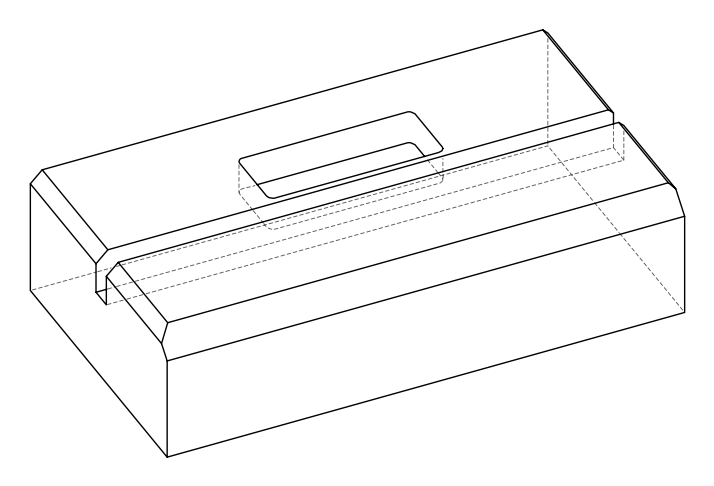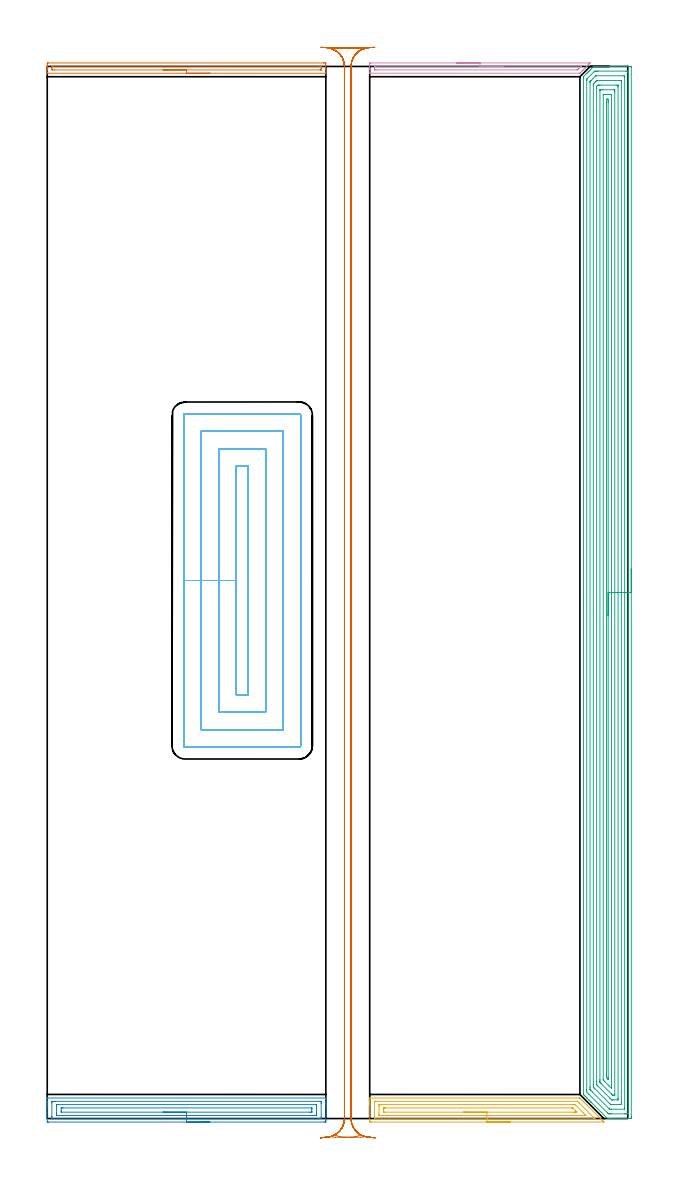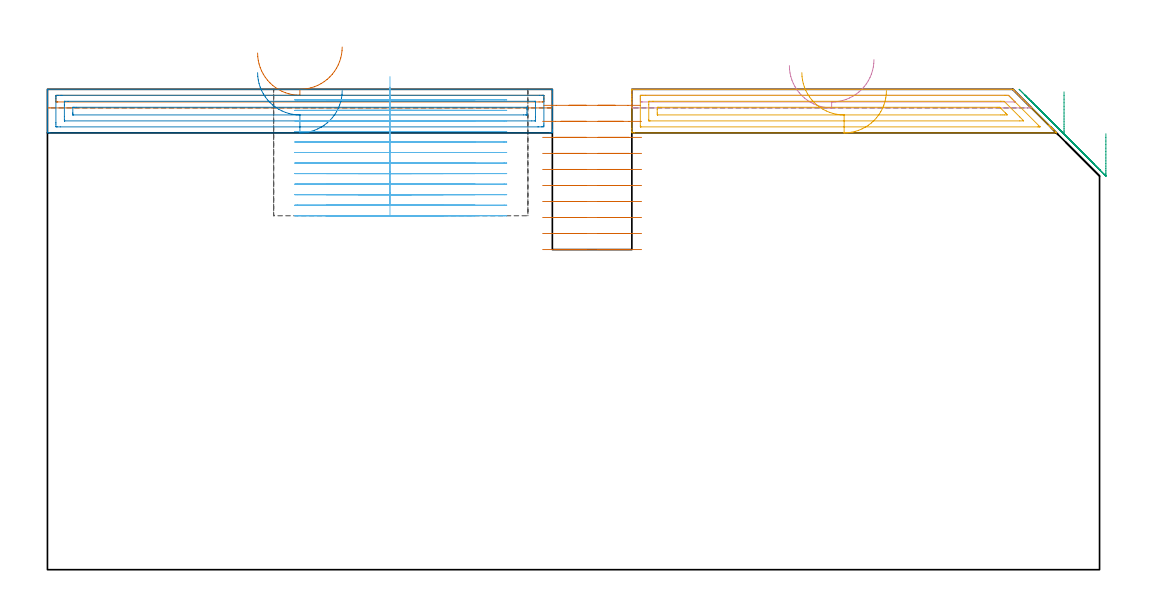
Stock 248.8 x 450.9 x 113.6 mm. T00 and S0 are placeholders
(PLAN: 7 operations, 2 tool changes, 89.6 min)
(1 AREA_MILL | FG_CHAMFER_SURFACE | UGT0205_001 | 2.08 min | 1183 mm3)
(2 AREA_MILL_1 | FG_CHAMFER_SURFACE_1 | UGT0205_001 | 4.05 min | 6674 mm3)
(3 AREA_MILL_2 | FG_CHAMFER_SURFACE_2 | UGT0205_001 | 28.9 min | 94751 mm3)
(4 AREA_MILL_3 | FG_CHAMFER_SURFACE_3 | UGT0205_001 | 1.65 min | 898 mm3)
(5 AREA_MILL_4 | FG_CHAMFER_SURFACE_4 | UGT0205_001 | 3.29 min | 5326 mm3)
(6 MILL_RECTANGULAR_POCKET | POCKET_RECTANGULAR_STRAIGHT | NXT0201_013 | Follow Part, ap 2.5, ae 75% | 30.03 min | 274173 mm3)
(7 MILL_RECTANGULAR_SLOT | SLOT_RECTANGULAR | NXT0201_012 | Follow Part, ap 4, ae 75% | 19.61 min | 320580 mm3)
(TOOL UGT0205_001 | Chamfer Mill 20 x 3 x 45 deg. | D20 FL50 Z2)
(TOOL NXT0201_013 | ENDMILL 10mm | D10 FL30 Z4)
(TOOL NXT0201_012 | ENDMILL 16mm [2P460-1600-NA 1630] | D16 FL38 Z6)
(OP 1 AREA_MILL)
G17 G21 G94 G90
T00 M6
G54
G17 G0 G90 X69.7 Y448. S1061 M3
G43 Z123.6 H0
G94 G1 X69.662 Z122.728 F250.
X69.548 Z121.863
X69.359 Z121.012
X69.097 Z120.18
X68.763 Z119.374
X68.36 Z118.6
X67.892 Z117.864
X67.36 Z117.172
X66.771 Z116.529
X66.128 Z115.94
X65.436 Z115.408
X64.7 Z114.94
X63.926 Z114.537
X63.12 Z114.203
X62.288 Z113.941
X61.436 Z113.752
X60.572 Z113.638
X59.7 Z113.6
X0.117
X0.01 Y448.006 Z113.592
X0. Y448.23 Z113.368
Y449.738 Z111.861
Y450.2 Z111.396
Y450.431 Z111.166
Y451.081 Z110.516
Y451.312 Z110.286
X0.005 Y451.961 Z109.633
X0.009 Y452.39 Z109.204
X0.124 Y452.394 Z109.202
X0.561 Y452.4 Z109.2
X118.395
X118.839 Y452.399 Z109.201
X119.276 Y452.394 Z109.202
X119.391 Y452.39 Z109.204
X119.4 Y451.961 Z109.633
Y451.312 Z110.286
Y451.081 Z110.516
Y450.431 Z111.166
Y450.2 Z111.396
Y449.738 Z111.861
X119.399 Y448.229 Z113.37
X119.39 Y448.006 Z113.592
X119.283 Y448. Z113.6
X59.7
Y449.414 Z112.186
X3.134
X2.34 Y449.416 Z112.184
X2.242 Y449.417 Z112.183
X2.01 Y449.426 Z112.174
X2.006 Y449.496 Z112.104
X2.001 Y449.655 Z111.945
X2. Y450.2 Z111.4
X2.001 Y450.536 Z111.064
X2.007 Y450.873 Z110.727
X2.01 Y450.967 Z110.633
X2.023 Y450.979 Z110.621
X2.043 Y450.982 Z110.618
X2.142 Y450.984 Z110.616
X2.34 Y450.986 Z110.614
X2.436
X116.266
X117.06 Y450.985 Z110.616
X117.158 Y450.983 Z110.617
X117.39 Y450.974 Z110.626
X117.394 Y450.904 Z110.696
X117.399 Y450.745 Z110.855
X117.4 Y450.2 Z111.4
X117.399 Y449.864 Z111.736
X117.393 Y449.527 Z112.073
X117.39 Y449.433 Z112.167
X117.377 Y449.421 Z112.179
X117.357 Y449.418 Z112.182
X117.258 Y449.416 Z112.184
X117.06 Y449.414 Z112.186
X116.964
X59.7
X58.828 Z112.224
X57.964 Z112.338
X57.112 Z112.527
X56.28 Z112.789
X55.474 Z113.123
X54.7 Z113.526
X53.964 Z113.994
X53.272 Z114.525
X52.629 Z115.115
X52.04 Z115.758
X51.508 Z116.45
X51.04 Z117.186
X50.637 Z117.96
X50.303 Z118.766
X50.041 Z119.598
X49.852 Z120.449
X49.738 Z121.314
X49.7 Z122.186
G0 Z123.6
M5
M2
(OP 2 AREA_MILL_1)
G17 G21 G94 G90
T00 M6
G54
G17 G0 G90 X69.7 Y-1.5 S1061 M3
G43 Z123.6 H0
Z113.3
G94 G1 X69.662 Z112.428 F250.
X69.548 Z111.564
X69.359 Z110.712
X69.097 Z109.88
X68.763 Z109.074
X68.36 Z108.3
X67.891 Z107.564
X67.36 Z106.872
X66.771 Z106.229
X66.128 Z105.64
X65.436 Z105.108
X64.7 Z104.64
X63.926 Z104.237
X63.12 Z103.903
X62.288 Z103.641
X61.436 Z103.452
X60.572 Z103.338
X59.7 Z103.3
X0.561
X0.214 Y-1.497 Z103.301
X0.01 Y-1.492 Z103.304
X0. Y-1.156 Z103.641
Y4.961 Z109.754
Y5.605 Z110.403
Y5.834 Z110.631
Y6.479 Z111.276
Y6.708 Z111.504
Y7.167 Z111.965
Y8.62 Z113.418
X0.002 Y8.711 Z113.504
X0.01 Y8.797 Z113.589
X0.117 Y8.8 Z113.6
X119.283
X119.39 Y8.797 Z113.589
X119.398 Y8.711 Z113.504
X119.4 Y8.619 Z113.418
Y7.997 Z112.796
Y7.167 Z111.966
Y6.708 Z111.504
Y6.479 Z111.276
Y5.834 Z110.631
Y5.605 Z110.402
Y4.961 Z109.754
Y-0.834 Z103.963
X119.397 Y-1.156 Z103.641
X119.39 Y-1.492 Z103.304
X119.186 Y-1.497 Z103.301
X118.839 Y-1.5 Z103.3
X59.7
Y-0.086 Z104.714
X3.029
X2.34 Y-0.084 Z104.716
X2.136 Y-0.082 Z104.718
X2.031 Y-0.079 Z104.721
X2.01 Y-0.045 Z104.755
X2.004 Y0.048 Z104.848
X2.001 Y0.592 Z105.392
X2. Y0.926 Z105.726
X2.001 Y6.708 Z111.508
X2.003 Y7.039 Z111.839
X2.01 Y7.369 Z112.169
X2.34 Y7.379 Z112.179
X2.543 Y7.383 Z112.183
X3.229 Y7.385 Z112.185
X3.429 Y7.386 Z112.186
X116.371
X117.06 Y7.384 Z112.184
X117.264 Y7.382 Z112.182
X117.369 Y7.379 Z112.179
X117.39 Y7.345 Z112.145
X117.396 Y7.252 Z112.052
X117.399 Y6.708 Z111.508
X117.4 Y6.374 Z111.174
X117.399 Y0.592 Z105.392
X117.397 Y0.26 Z105.06
X117.39 Y-0.07 Z104.73
X117.06 Y-0.079 Z104.721
X116.857 Y-0.083 Z104.717
X116.171 Y-0.085 Z104.715
X115.971 Y-0.086 Z104.714
X59.7
Y1.328 Z106.128
X4.119 Y1.329 Z106.129
X4.072 Y1.33 Z106.13
X4.036 Y1.332 Z106.132
X4.018 Y1.335 Z106.135
X4.01 Y1.35 Z106.15
X4.004 Y1.465 Z106.265
X4.001 Y1.581 Z106.381
X4. Y2.339 Z107.139
Y5.077 Z109.877
X4.002 Y5.834 Z110.634
X4.004 Y5.947 Z110.747
X4.01 Y5.963 Z110.763
X4.017 Y5.965 Z110.765
X4.049 Y5.969 Z110.769
X4.119 Y5.97 Z110.77
X4.868 Y5.971 Z110.771
X115.281
X115.328 Y5.97 Z110.77
X115.364 Y5.968 Z110.768
X115.382 Y5.965 Z110.765
X115.39 Y5.95 Z110.75
X115.396 Y5.834 Z110.634
X115.399 Y5.719 Z110.519
X115.4 Y4.961 Z109.761
Y2.223 Z107.023
X115.398 Y1.465 Z106.265
X115.396 Y1.353 Z106.153
X115.39 Y1.337 Z106.137
X115.383 Y1.335 Z106.135
X115.351 Y1.331 Z106.131
X115.281 Y1.33 Z106.13
X114.532 Y1.328 Z106.128
X59.7
Y2.743 Z107.543
X6.097
X6.043 Y2.744 Z107.544
X6.019 Y2.747 Z107.547
X6.011 Y2.749 Z107.549
X6.008 Y2.76 Z107.56
X6.004 Y2.83 Z107.63
X6. Y3.112 Z107.912
Y3.213 Z108.013
X6.001 Y4.473 Z109.273
X6.002 Y4.521 Z109.321
X6.006 Y4.544 Z109.344
X6.01 Y4.55 Z109.35
X6.022 Y4.552 Z109.352
X6.148 Y4.556 Z109.356
X6.308 Y4.557 Z109.357
X6.786
X113.303
X113.357 Y4.556 Z109.356
X113.381 Y4.553 Z109.353
X113.389 Y4.551 Z109.351
X113.392 Y4.54 Z109.34
X113.396 Y4.47 Z109.27
X113.4 Y4.188 Z108.988
Y4.087 Z108.887
Y3.213 Z108.013
X113.399 Y2.827 Z107.627
X113.398 Y2.778 Z107.578
X113.394 Y2.755 Z107.555
X113.39 Y2.75 Z107.55
X113.378 Y2.748 Z107.548
X113.252 Y2.744 Z107.544
X113.092 Y2.743 Z107.543
X112.613
X59.7
X58.828 Z107.581
X57.963 Z107.695
X57.112 Z107.883
X56.28 Z108.146
X55.474 Z108.48
X54.7 Z108.882
X53.964 Z109.351
X53.272 Z109.882
X52.629 Z110.472
X52.04 Z111.115
X51.508 Z111.807
X51.04 Z112.543
X50.637 Z113.316
X50.303 Z114.122
X50.041 Z114.954
X49.852 Z115.806
X49.738 Z116.671
X49.7 Z117.543
G0 Z123.6
M5
M2
(OP 3 AREA_MILL_2)
G17 G21 G94 G90
T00 M6
G54
G17 G0 G90 X250.3 Y235.45 S1061 M3
G43 Z123.6 H0
Z103.1
G94 G1 Y235.412 Z102.228 F250.
Y235.298 Z101.364
Y235.109 Z100.512
Y234.847 Z99.68
Y234.513 Z98.874
Y234.11 Z98.1
Y233.641 Z97.364
Y233.11 Z96.672
Y232.521 Z96.029
Y231.878 Z95.44
Y231.186 Z94.908
Y230.45 Z94.44
Y229.676 Z94.037
Y228.87 Z93.703
Y228.038 Z93.441
Y227.186 Z93.252
Y226.322 Z93.138
Y225.45 Z93.1
Y1.006
X250.299 Y0.626 Z93.101
X250.294 Y0.118 Z93.104
X250.292 Y0.009 Z93.106
X249.791 Y0. Z93.606
X243.592 Z99.803
X242.176 Z101.22
X241.821 Z101.574
X241.111 Z102.289
X240.76 Z102.64
X240.403 Y0.001 Z102.991
X240.096 Y0.01 Z103.301
X240.05 Y0.053 Z103.348
X239.921 Y0.179 Z103.478
X233.102 Y6.998 Z110.298
X232.966 Y7.133 Z110.431
X232.917 Y7.182 Z110.481
X232.241 Y7.859 Z111.159
X232.08 Y8.018 Z111.317
X232.023 Y8.076 Z111.374
X231.379 Y8.721 Z112.021
X231.194 Y8.904 Z112.202
X230.535 Y9.565 Z112.865
X230.313 Y9.787 Z113.087
X230.032 Y10.068 Z113.367
X229.864 Y10.239 Z113.533
X229.804 Y10.305 Z113.59
X229.8 Y10.459 Z113.6
Y446.251
X229.804 Y446.495 Z113.59
X229.844 Y446.545 Z113.553
X231.054 Y447.755 Z112.344
X231.194 Y447.897 Z112.201
X231.338 Y448.039 Z112.06
X231.492 Y448.194 Z111.905
X231.637 Y448.339 Z111.758
X231.785 Y448.486 Z111.613
X231.931 Y448.632 Z111.467
X232.08 Y448.782 Z111.315
X232.232 Y448.933 Z111.166
X232.37 Y449.071 Z111.028
X232.523 Y449.225 Z110.872
X232.978 Y449.678 Z110.422
X233.275 Y449.976 Z110.123
X233.408 Y450.11 Z109.988
X233.792 Y450.492 Z109.608
X233.914 Y450.614 Z109.486
X234.173 Y450.87 Z109.225
X234.208 Y450.897 Z109.189
X234.294 Y450.899 Z109.104
X234.339 Y450.9 Z109.059
X235.977 Z107.419
X238.899 Z104.497
X249.791 Z93.606
X250.059 Y450.897 Z93.338
X250.292 Y450.89 Z93.106
X250.299 Y450.655 Z93.099
X250.3 Y225.45 Z93.1
X248.886 Z94.514
X248.885 Y2.196 Z94.515
X248.884 Y2.086 Z94.516
X248.881 Y2.033 Z94.519
X248.88 Y2.014 Z94.52
X248.84 Y2.01 Z94.56
X248.428 Y2.002 Z94.972
X248.02 Y2. Z95.38
X247.545 Z95.855
X241.821 Z101.579
X241.344 Y2.002 Z102.056
X240.936 Y2.01 Z102.464
X240.54 Y2.022 Z102.86
X240.137 Y2.414 Z103.263
X240.05 Y2.5 Z103.35
X232.08 Y10.47 Z111.32
X231.221 Y11.353 Z112.179
X231.214 Y12.227 Z112.186
Y444.91
X231.219 Y445.347 Z112.181
X231.221 Y445.452 Z112.179
X231.276 Y445.514 Z112.124
X231.376 Y445.621 Z112.024
X231.554 Y445.804 Z111.846
X234.236 Y448.486 Z109.164
X234.489 Y448.736 Z108.911
X234.573 Y448.816 Z108.827
X234.64 Y448.878 Z108.76
X234.737 Y448.89 Z108.663
X235.214 Y448.898 Z108.186
X235.622 Y448.899 Z107.778
X236.098 Y448.9 Z107.302
X248.02 Z95.38
X248.497 Y448.899 Z94.903
X248.753 Y448.893 Z94.647
X248.868 Y448.89 Z94.532
X248.885 Y448.507 Z94.515
Y448.486
X248.886 Y225.45 Z94.514
X247.472 Z95.928
X247.471 Y4.756 Z95.929
X247.469 Y4.202 Z95.931
X247.466 Y4.033 Z95.934
X247.465 Y4.017 Z95.935
X247.453 Y4.01 Z95.947
X247.401 Y4.005 Z95.999
X247.334 Y4.001 Z96.066
X241.821 Y4. Z101.579
X241.132 Y4.004 Z102.268
X241.037 Y4.01 Z102.363
X240.984 Y4.027 Z102.416
X240.936 Y4.071 Z102.464
X240.799 Y4.202 Z102.601
X233.646 Y11.353 Z109.754
X232.966 Y12.036 Z110.434
X232.757 Y12.247 Z110.643
X232.688 Y12.322 Z110.712
X232.637 Y12.379 Z110.763
X232.635 Y12.418 Z110.765
X232.631 Y12.585 Z110.769
X232.629 Y13.141 Z110.771
X232.628 Y13.481 Z110.772
X232.629 Y444.016 Z110.771
X232.631 Y444.354 Z110.769
X232.634 Y444.404 Z110.766
X232.638 Y444.427 Z110.762
X232.649 Y444.441 Z110.751
X232.718 Y444.515 Z110.682
X232.966 Y444.766 Z110.434
X233.037 Y444.838 Z110.363
X234.898 Y446.698 Z108.502
X235.046 Y446.838 Z108.354
X235.098 Y446.887 Z108.302
X235.222 Y446.892 Z108.178
X235.424 Y446.899 Z107.976
X246.935 Y446.9 Z96.465
X247.134 Y446.898 Z96.266
X247.334 Y446.894 Z96.066
X247.461 Y446.89 Z95.939
X247.465 Y446.811 Z95.935
X247.468 Y446.698 Z95.932
X247.471 Y446.359 Z95.929
X247.472 Y225.45 Z95.928
X246.057 Z97.343
Y6.884
X246.056 Y6.185 Z97.344
X246.053 Y6.083 Z97.347
X246.051 Y6.025 Z97.349
X246.043 Y6.01 Z97.357
X246.019 Y6.008 Z97.381
X245.801 Y6.003 Z97.599
X245.363 Y6. Z98.037
X241.811 Z101.589
X241.592 Y6.003 Z101.808
X241.483 Y6.007 Z101.917
X241.458 Y6.01 Z101.942
X241.406 Y6.055 Z101.994
X241.302 Y6.154 Z102.098
X240.936 Y6.514 Z102.464
X234.737 Y12.712 Z108.663
X234.309 Y13.141 Z109.091
X234.165 Y13.29 Z109.235
X234.053 Y13.408 Z109.347
X234.05 Y13.492 Z109.35
X234.044 Y13.84 Z109.356
X234.043 Y14.035 Z109.357
Y14.736
Y442.928
X234.044 Y443.122 Z109.356
X234.047 Y443.297 Z109.353
X234.05 Y443.38 Z109.35
X234.099 Y443.439 Z109.301
X234.259 Y443.604 Z109.141
X234.665 Y444.016 Z108.735
X234.701 Y444.052 Z108.699
X235.146 Y444.497 Z108.254
X235.306 Y444.655 Z108.094
X235.434 Y444.779 Z107.966
X235.52 Y444.859 Z107.88
X235.569 Y444.89 Z107.831
X235.622 Y444.898 Z107.778
X235.633 Y444.899 Z107.767
X245.374 Y444.9 Z98.026
X245.803 Y444.894 Z97.597
X246.017 Y444.89 Z97.383
X246.051 Y444.878 Z97.349
X246.053 Y444.842 Z97.347
X246.055 Y444.782 Z97.345
X246.057 Y444.21 Z97.343
Y444.016
Y225.45
X244.643 Z98.757
Y8.505
X244.641 Y8.338 Z98.759
X244.636 Y8.014 Z98.764
X244.478 Y8.008 Z98.922
X244.256 Y8.002 Z99.144
X242.486 Y8. Z100.914
X242.154 Y8.003 Z101.246
X241.988 Y8.007 Z101.412
X241.906 Y8.01 Z101.494
X241.821 Y8.089 Z101.579
X241.228 Y8.672 Z102.172
X235.864 Y14.035 Z107.536
X235.622 Y14.282 Z107.778
X235.467 Y14.443 Z107.933
X235.461 Y14.762 Z107.939
X235.458 Y14.929 Z107.942
X235.457 Y15.096 Z107.943
Y15.823
Y441.501
X235.46 Y442.228 Z107.94
X235.462 Y442.311 Z107.938
X235.464 Y442.349 Z107.936
X235.481 Y442.371 Z107.919
X235.622 Y442.517 Z107.778
X235.926 Y442.816 Z107.474
X236.011 Y442.89 Z107.389
X236.175 Y442.893 Z107.225
X236.508 Y442.898 Z106.892
X236.728 Y442.9 Z106.672
X237.393 Z106.007
X243.813 Z99.587
X244.478 Y442.896 Z98.922
X244.573 Y442.894 Z98.827
X244.625 Y442.89 Z98.775
X244.636 Y442.728 Z98.764
X244.641 Y442.395 Z98.759
X244.642 Y442.228 Z98.758
X244.643 Y225.45 Z98.757
X243.229 Z100.171
X243.228 Y10.459 Z100.172
X243.226 Y10.196 Z100.174
X243.223 Y10.065 Z100.177
X243.22 Y10.01 Z100.18
X243.157 Y10.005 Z100.243
X242.707 Y10.002 Z100.693
X242.555 Z100.845
X242.434 Y10.006 Z100.966
X242.355 Y10.01 Z101.045
X242.303 Y10.057 Z101.097
X241.889 Y10.459 Z101.511
X241.821 Y10.527 Z101.579
X237.393 Y14.954 Z106.007
X236.962 Y15.389 Z106.438
X236.91 Y15.446 Z106.49
X236.886 Y15.474 Z106.514
X236.878 Y15.508 Z106.522
X236.875 Y15.647 Z106.525
X236.873 Y15.823 Z106.527
X236.871 Y16.35 Z106.529
Y16.717
X236.872 Y440.441 Z106.528
X236.874 Y440.704 Z106.526
X236.877 Y440.835 Z106.523
X236.88 Y440.89 Z106.52
X236.943 Y440.895 Z106.457
X237.393 Y440.898 Z106.007
X237.824 Y440.9 Z105.576
X242.707 Y440.899 Z100.693
X243.141 Y440.896 Z100.259
X243.216 Y440.89 Z100.184
X243.222 Y440.814 Z100.178
X243.226 Y440.441 Z100.174
X243.228 Y439.914 Z100.172
X243.229 Y225.45 Z100.171
X241.815 Z101.585
Y13.141
X241.81 Y13.038 Z101.59
X241.808 Y13.004 Z101.592
X241.787 Y13.018 Z101.613
X241.755 Y13.044 Z101.645
X240.762 Y14.035 Z102.638
X238.974 Y15.823 Z104.426
X238.781 Y16.019 Z104.619
X238.385 Y16.425 Z105.015
X238.292 Y16.522 Z105.108
X238.29 Y16.545 Z105.11
X238.287 Y16.6 Z105.113
X238.285 Y16.71 Z105.115
X238.286 Y438.653 Z105.114
X238.292 Y438.872 Z105.108
X238.298 Y438.89 Z105.102
X238.381 Y438.894 Z105.019
X238.511 Y438.898 Z104.889
X239.164 Y438.9 Z104.236
X240.936 Z102.464
X241.577 Y438.899 Z101.823
X241.715 Y438.893 Z101.685
X241.741 Y438.89 Z101.659
X241.808 Y438.864 Z101.592
X241.814 Y438.659 Z101.586
X241.815 Y438.653 Z101.585
Y225.45
X240.401 Z102.999
X240.4 Y17.611 Z103.
X240.399 Y17.259 Z103.001
X240.395 Y16.904 Z103.005
X240.394 Y16.872 Z103.006
X240.37 Y16.888 Z103.03
X240.297 Y16.956 Z103.103
X240.187 Y17.061 Z103.213
X240.05 Y17.198 Z103.35
X239.846 Y17.407 Z103.554
X239.745 Y17.514 Z103.655
X239.706 Y17.565 Z103.694
X239.705 Y17.611 Z103.695
X239.701 Y17.963 Z103.699
X239.7 Y18.505 Z103.7
Y18.859
Y435.431
Y435.971
X239.702 Y436.322 Z103.698
X239.707 Y436.865 Z103.693
X240.019 Y436.896 Z103.381
X240.05 Y436.895 Z103.35
X240.393 Y436.865 Z103.007
X240.397 Y436.514 Z103.003
X240.4 Y435.971 Z103.
Y435.617
X240.401 Y225.45 Z102.999
Y224.578 Z103.038
Y223.713 Z103.151
Y222.862 Z103.34
Y222.03 Z103.603
Y221.224 Z103.936
Y220.45 Z104.339
Y219.714 Z104.808
Y219.022 Z105.339
Y218.379 Z105.928
Y217.79 Z106.572
Y217.258 Z107.264
Y216.79 Z107.999
Y216.387 Z108.773
Y216.053 Z109.579
Y215.791 Z110.411
Y215.602 Z111.263
Y215.488 Z112.128
Y215.45 Z112.999
G0 Z123.6
M5
M2
(OP 4 AREA_MILL_3)
G17 G21 G94 G90
T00 M6
G54
G17 G0 G90 X175.45 Y452.4 S1061 M3
G43 Z123.6 H0
Z119.2
G94 G1 X175.488 Z118.328 F250.
X175.602 Z117.463
X175.791 Z116.612
X176.053 Z115.78
X176.387 Z114.974
X176.79 Z114.2
X177.258 Z113.464
X177.79 Z112.772
X178.379 Z112.129
X179.022 Z111.539
X179.714 Z111.008
X180.45 Z110.54
X181.224 Z110.137
X182.03 Z109.803
X182.862 Z109.541
X183.714 Z109.352
X184.578 Z109.238
X185.45 Z109.2
X232.137
X232.435 Y452.397 Z109.203
X232.691 Y452.393 Z109.207
X232.615 Y452.315 Z109.285
X232.263 Y451.961 Z109.635
X231.759 Y451.459 Z110.14
X231.382 Y451.081 Z110.516
X230.904 Y450.604 Z110.996
X230.502 Y450.2 Z111.396
X230.36 Y450.059 Z111.539
X230.064 Y449.764 Z111.836
X229.621 Y449.319 Z112.277
X229.164 Y448.864 Z112.736
X228.74 Y448.439 Z113.158
X228.581 Y448.281 Z113.318
X228.459 Y448.158 Z113.441
X228.301 Y447.999 Z113.592
X228.298
X228.138 Y448. Z113.6
X138.317
X138.21 Y448.006 Z113.592
X138.2 Y448.231 Z113.368
Y449.738 Z111.861
Y450.2 Z111.396
Y450.431 Z111.166
Y451.081 Z110.516
Y451.312 Z110.286
X138.205 Y451.961 Z109.633
X138.209 Y452.39 Z109.204
X138.324 Y452.394 Z109.202
X138.761 Y452.4 Z109.2
X185.45
Y450.986 Z110.614
X228.581
X228.678 Y450.985 Z110.615
X228.807 Y450.98 Z110.62
X228.82 Y450.978 Z110.622
X228.819 Y450.974 Z110.626
X228.812 Y450.964 Z110.636
X228.757 Y450.907 Z110.693
X228.655 Y450.804 Z110.796
X227.692 Y449.842 Z111.758
X227.428 Y449.581 Z112.019
X227.336 Y449.492 Z112.108
X227.278 Y449.44 Z112.16
X227.245 Y449.421 Z112.179
X226.707 Y449.414 Z112.186
X141.334
X140.54 Y449.416 Z112.184
X140.441 Y449.417 Z112.183
X140.21 Y449.426 Z112.174
X140.206 Y449.496 Z112.104
X140.202 Y449.655 Z111.945
X140.201 Y450.2 Z111.4
Y450.536 Z111.064
X140.207 Y450.873 Z110.727
X140.21 Y450.967 Z110.633
X140.223 Y450.979 Z110.621
X140.243 Y450.981 Z110.619
X140.342 Y450.984 Z110.616
X140.54 Y450.986 Z110.614
X140.636
X185.45
X186.322 Z110.652
X187.186 Z110.766
X188.038 Z110.955
X188.87 Z111.217
X189.676 Z111.551
X190.45 Z111.954
X191.186 Z112.423
X191.878 Z112.954
X192.521 Z113.543
X193.11 Z114.186
X193.642 Z114.878
X194.11 Z115.614
X194.513 Z116.388
X194.847 Z117.194
X195.109 Z118.026
X195.298 Z118.878
X195.412 Z119.743
X195.45 Z120.614
G0 Z123.6
M5
M2
(OP 5 AREA_MILL_4)
G17 G21 G94 G90
T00 M6
G54
G17 G0 G90 X198.4 Y-1.5 S1061 M3
G43 Z123.6 H0
Z113.3
G94 G1 X198.362 Z112.428 F250.
X198.248 Z111.564
X198.059 Z110.712
X197.797 Z109.88
X197.463 Z109.074
X197.06 Z108.3
X196.592 Z107.564
X196.06 Z106.872
X195.471 Z106.229
X194.828 Z105.64
X194.136 Z105.108
X193.4 Z104.64
X192.626 Z104.237
X191.82 Z103.903
X190.988 Z103.641
X190.137 Z103.452
X189.272 Z103.338
X188.4 Z103.3
X138.818
X138.47 Y-1.497 Z103.302
X138.21 Y-1.493 Z103.304
X138.206 Y-1.156 Z103.642
X138.2 Y-0.551 Z104.246
Y5.834 Z110.629
Y6.373 Z111.169
Y6.708 Z111.504
Y7.247 Z112.043
Y7.582 Z112.377
Y8.536 Z113.335
X138.203 Y8.67 Z113.463
X138.21 Y8.797 Z113.588
X138.372 Y8.8 Z113.6
X228.155
X228.295 Y8.797 Z113.589
X228.381 Y8.72 Z113.517
X231.266 Y5.834 Z110.634
X236.81 Y0.291 Z105.088
X236.947 Y0.155 Z104.951
X237.088 Y0.013 Z104.81
X237.238 Y-0.137 Z104.661
X237.384 Y-0.282 Z104.513
X237.535 Y-0.434 Z104.364
X237.665 Y-0.564 Z104.233
X237.821 Y-0.719 Z104.076
X238.33 Y-1.23 Z103.57
X238.432 Y-1.331 Z103.468
X238.577 Y-1.481 Z103.318
X238.583 Y-1.495 Z103.303
X238.577 Y-1.499 Z103.299
X188.4 Y-1.5 Z103.3
Y-0.086 Z104.714
X140.404 Y-0.085 Z104.715
X140.254 Y-0.083 Z104.717
X140.218 Y-0.08 Z104.72
X140.21 Y-0.077 Z104.723
X140.206 Y-0.067 Z104.733
X140.203 Y-0.037 Z104.763
X140.2 Y0.114 Z104.914
Y7.104 Z111.904
X140.202 Y7.236 Z112.036
X140.207 Y7.342 Z112.142
X140.21 Y7.372 Z112.172
X140.22 Y7.379 Z112.179
X140.259 Y7.38 Z112.18
X140.605 Y7.384 Z112.184
X140.806 Y7.385 Z112.185
X141.498 Y7.386 Z112.186
X226.368 Y7.385 Z112.185
X226.57 Y7.384 Z112.184
X227.261 Y7.379 Z112.179
X227.94 Y6.708 Z111.508
X228.155 Y6.495 Z111.295
X234.408 Y0.242 Z105.042
X234.68 Y-0.034 Z104.766
X234.707 Y-0.064 Z104.736
X234.717 Y-0.079 Z104.721
X234.711 Y-0.08 Z104.72
X234.612 Y-0.083 Z104.717
X234.408 Y-0.085 Z104.715
X234.208 Y-0.086 Z104.714
X188.4
Y1.328 Z106.128
X142.531 Y1.329 Z106.129
X142.392 Y1.33 Z106.13
X142.252 Y1.334 Z106.134
X142.219 Y1.335 Z106.135
X142.21 Y1.355 Z106.155
X142.205 Y1.403 Z106.203
X142.202 Y1.465 Z106.265
X142.2 Y1.653 Z106.453
Y5.148 Z109.948
X142.207 Y5.834 Z110.634
X142.21 Y5.927 Z110.727
X142.214 Y5.965 Z110.765
X142.256 Y5.967 Z110.767
X142.392 Y5.969 Z110.769
X143.145 Y5.971 Z110.771
X143.285
X225.335
X225.475 Y5.97 Z110.77
X226.235 Y5.964 Z110.764
X229.941 Y2.259 Z107.059
X230.732 Y1.465 Z106.265
X230.835 Y1.358 Z106.158
X230.843 Y1.334 Z106.134
X229.941 Y1.329 Z106.129
X188.4 Y1.328 Z106.128
Y2.743 Z107.543
X144.34
X144.292 Y2.744 Z107.544
X144.243 Y2.746 Z107.546
X144.21 Y2.749 Z107.549
X144.208 Y2.793 Z107.593
X144.2 Y3.192 Z107.992
Y4.066 Z108.866
X144.201 Y4.087 Z108.887
X144.21 Y4.512 Z109.312
X144.225 Y4.551 Z109.351
X144.303 Y4.553 Z109.353
X144.431 Y4.556 Z109.356
X144.591 Y4.557 Z109.357
X145.072
X224.581
X224.995 Y4.556 Z109.356
X225.114 Y4.553 Z109.353
X225.17 Y4.55 Z109.35
X225.211 Y4.529 Z109.329
X225.271 Y4.473 Z109.273
X225.475 Y4.276 Z109.076
X226.538 Y3.213 Z108.013
X226.699 Y3.049 Z107.849
X226.989 Y2.751 Z107.551
X226.844 Y2.747 Z107.547
X226.368 Y2.744 Z107.544
X225.956 Y2.743 Z107.543
X225.475
X188.4
X187.528 Z107.581
X186.664 Z107.695
X185.812 Z107.883
X184.98 Z108.146
X184.174 Z108.48
X183.4 Z108.882
X182.664 Z109.351
X181.972 Z109.882
X181.329 Z110.472
X180.74 Z111.115
X180.209 Z111.807
X179.74 Z112.543
X179.337 Z113.316
X179.003 Z114.122
X178.741 Z114.954
X178.552 Z115.806
X178.438 Z116.671
X178.4 Z117.543
G0 Z123.6
M5
M2
(OP 6 MILL_RECTANGULAR_POCKET)
G17 G21 G94 G90
T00 M6
G54
G17 G0 G90 X81. Y251.095 S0 M3
G43 Z123.6 H0
Z116.6
G94 G1 Y230.6 Z111.108 F250.
Y181.6 F500.
X86.1
Y279.6
X81.
Y230.6
X73.5
Y174.1
X93.6
Y287.1
X73.5
Y230.6
X66.
Y166.6
X101.1
Y294.6
X66.
Y230.6
X58.5
Y159.7
G3 X59.1 Y159.1 R0.6
G1 X108.
G3 X108.6 Y159.7 R0.6
G1 Y301.5
G3 X108. Y302.1 R0.6
G1 X59.1
G3 X58.5 Y301.5 R0.6
G1 Y230.6
Y229.6
G0 X81. Y251.095 Z114.108
G1 Y230.6 Z108.617 F250.
Y181.6 F500.
X86.1
Y279.6
X81.
Y230.6
X73.5
Y174.1
X93.6
Y287.1
X73.5
Y230.6
X66.
Y166.6
X101.1
Y294.6
X66.
Y230.6
X58.5
Y159.7
G3 X59.1 Y159.1 R0.6
G1 X108.
G3 X108.6 Y159.7 R0.6
G1 Y301.5
G3 X108. Y302.1 R0.6
G1 X59.1
G3 X58.5 Y301.5 R0.6
G1 Y230.6
Y229.6
G0 X81. Y251.095 Z111.617
G1 Y230.6 Z106.125 F250.
Y181.6 F500.
X86.1
Y279.6
X81.
Y230.6
X73.5
Y174.1
X93.6
Y287.1
X73.5
Y230.6
X66.
Y166.6
X101.1
Y294.6
X66.
Y230.6
X58.5
Y159.7
G3 X59.1 Y159.1 R0.6
G1 X108.
G3 X108.6 Y159.7 R0.6
G1 Y301.5
G3 X108. Y302.1 R0.6
G1 X59.1
G3 X58.5 Y301.5 R0.6
G1 Y230.6
Y229.6
G0 X81. Y251.095 Z109.125
G1 Y230.6 Z103.633 F250.
Y181.6 F500.
X86.1
Y279.6
X81.
Y230.6
X73.5
Y174.1
X93.6
Y287.1
X73.5
Y230.6
X66.
Y166.6
X101.1
Y294.6
X66.
Y230.6
X58.5
Y159.7
G3 X59.1 Y159.1 R0.6
G1 X108.
G3 X108.6 Y159.7 R0.6
G1 Y301.5
G3 X108. Y302.1 R0.6
G1 X59.1
G3 X58.5 Y301.5 R0.6
G1 Y230.6
Y229.6
G0 X81. Y251.095 Z106.633
G1 Y230.6 Z101.142 F250.
Y181.6 F500.
X86.1
Y279.6
X81.
Y230.6
X73.5
Y174.1
X93.6
Y287.1
X73.5
Y230.6
X66.
Y166.6
X101.1
Y294.6
X66.
Y230.6
X58.5
Y159.7
G3 X59.1 Y159.1 R0.6
G1 X108.
G3 X108.6 Y159.7 R0.6
G1 Y301.5
G3 X108. Y302.1 R0.6
G1 X59.1
G3 X58.5 Y301.5 R0.6
G1 Y230.6
Y229.6
G0 X81. Y251.095 Z104.142
G1 Y230.6 Z98.65 F250.
Y181.6 F500.
X86.1
Y279.6
X81.
Y230.6
X73.5
Y174.1
X93.6
Y287.1
X73.5
Y230.6
X66.
Y166.6
X101.1
Y294.6
X66.
Y230.6
X58.5
Y159.7
G3 X59.1 Y159.1 R0.6
G1 X108.
G3 X108.6 Y159.7 R0.6
G1 Y301.5
G3 X108. Y302.1 R0.6
G1 X59.1
G3 X58.5 Y301.5 R0.6
G1 Y230.6
Y229.6
G0 X81. Y251.095 Z101.65
G1 Y230.6 Z96.158 F250.
Y181.6 F500.
X86.1
Y279.6
X81.
Y230.6
X73.5
Y174.1
X93.6
Y287.1
X73.5
Y230.6
X66.
Y166.6
X101.1
Y294.6
X66.
Y230.6
X58.5
Y159.7
G3 X59.1 Y159.1 R0.6
G1 X108.
G3 X108.6 Y159.7 R0.6
G1 Y301.5
G3 X108. Y302.1 R0.6
G1 X59.1
G3 X58.5 Y301.5 R0.6
G1 Y230.6
Y229.6
G0 X81. Y251.095 Z99.158
G1 Y230.6 Z93.667 F250.
Y181.6 F500.
X86.1
Y279.6
X81.
Y230.6
X73.5
Y174.1
X93.6
Y287.1
X73.5
Y230.6
X66.
Y166.6
X101.1
Y294.6
X66.
Y230.6
X58.5
Y159.7
G3 X59.1 Y159.1 R0.6
G1 X108.
G3 X108.6 Y159.7 R0.6
G1 Y301.5
G3 X108. Y302.1 R0.6
G1 X59.1
G3 X58.5 Y301.5 R0.6
G1 Y230.6
Y229.6
G0 X81. Y251.095 Z96.667
G1 Y230.6 Z91.175 F250.
Y181.6 F500.
X86.1
Y279.6
X81.
Y230.6
X73.5
Y174.1
X93.6
Y287.1
X73.5
Y230.6
X66.
Y166.6
X101.1
Y294.6
X66.
Y230.6
X58.5
Y159.7
G3 X59.1 Y159.1 R0.6
G1 X108.
G3 X108.6 Y159.7 R0.6
G1 Y301.5
G3 X108. Y302.1 R0.6
G1 X59.1
G3 X58.5 Y301.5 R0.6
G1 Y230.6
Y229.6
G0 X81. Y251.095 Z94.175
G1 Y230.6 Z88.683 F250.
Y181.6 F500.
X86.1
Y279.6
X81.
Y230.6
X73.5
Y174.1
X93.6
Y287.1
X73.5
Y230.6
X66.
Y166.6
X101.1
Y294.6
X66.
Y230.6
X58.5
Y159.7
G3 X59.1 Y159.1 R0.6
G1 X108.
G3 X108.6 Y159.7 R0.6
G1 Y301.5
G3 X108. Y302.1 R0.6
G1 X59.1
G3 X58.5 Y301.5 R0.6
G1 Y230.6
Y229.6
G0 X81. Y251.095 Z91.683
G1 Y230.6 Z86.192 F250.
Y181.6 F500.
X86.1
Y279.6
X81.
Y230.6
X73.5
Y174.1
X93.6
Y287.1
X73.5
Y230.6
X66.
Y166.6
X101.1
Y294.6
X66.
Y230.6
X58.5
Y159.7
G3 X59.1 Y159.1 R0.6
G1 X108.
G3 X108.6 Y159.7 R0.6
G1 Y301.5
G3 X108. Y302.1 R0.6
G1 X59.1
G3 X58.5 Y301.5 R0.6
G1 Y230.6
Y229.6
G0 X81. Y251.095 Z89.192
G1 Y230.6 Z83.7 F250.
Y181.6 F500.
X86.1
Y279.6
X81.
Y230.6
X73.5
Y174.1
X93.6
Y287.1
X73.5
Y230.6
X66.
Y166.6
X101.1
Y294.6
X66.
Y230.6
X58.5
Y159.7
G3 X59.1 Y159.1 R0.6
G1 X108.
G3 X108.6 Y159.7 R0.6
G1 Y301.5
G3 X108. Y302.1 R0.6
G1 X59.1
G3 X58.5 Y301.5 R0.6
G1 Y230.6
Y229.6
G0 Z123.6
M5
M2
(OP 7 MILL_RECTANGULAR_SLOT)
G17 G21 G94 G90
T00 M6
G54
G17 G0 G90 X117.341 Y459.192 S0 M3
G43 Z123.6 H1
Z109.81
G94 G1 X120.321 Y458.847 F250.
G2 X127.4 Y450.9 R8. F500.
G1 Y0.
G2 X123.346 Y-6.959 R8.
G3 X127.292 Y-8. R8.
G1 X130.307
G3 X134.254 Y-6.959 R8.
G2 X130.2 Y0. R8.
G1 Y450.9
G2 X137.268 Y458.846 R8.
G1 X140.248 Y459.195 F250.
G0 X117.103 Y459.13 Z106.02
G1 X120.092 Y458.87
G2 X127.4 Y450.9 R8. F500.
G1 Y0.
G2 X121.454 Y-7.732 R8.
G1 X121.447 Y-7.761
G3 X123.388 Y-8. R8.
G1 X134.205
G3 X136.15 Y-7.76 R8.
G1 X136.143 Y-7.731
G2 X130.2 Y0. R8.
G1 Y450.9
G2 X137.508 Y458.87 R8.
G1 X140.497 Y459.13 F250.
G0 Z123.6
Y-8.23
Z102.23
G1 X137.508 Y-7.97
G2 X130.2 Y0. R8. F500.
G1 Y450.9
G2 X137.508 Y458.87 R8.
G1 Y458.9
X120.092
Y458.87
G2 X127.4 Y450.9 R8.
G1 Y0.
G2 X120.092 Y-7.97 R8.
G1 X117.103 Y-8.23 F250.
G0 X140.497 Z98.44
G1 X137.508 Y-7.97
G2 X130.2 Y0. R8. F500.
G1 Y450.9
G2 X137.508 Y458.87 R8.
G1 Y458.9
X120.092
Y458.87
G2 X127.4 Y450.9 R8.
G1 Y0.
G2 X120.092 Y-7.97 R8.
G1 X117.103 Y-8.23 F250.
G0 X140.497 Z94.65
G1 X137.508 Y-7.97
G2 X130.2 Y0. R8. F500.
G1 Y450.9
G2 X137.508 Y458.87 R8.
G1 Y458.9
X120.092
Y458.87
G2 X127.4 Y450.9 R8.
G1 Y0.
G2 X120.092 Y-7.97 R8.
G1 X117.103 Y-8.23 F250.
G0 X140.497 Z90.86
G1 X137.508 Y-7.97
G2 X130.2 Y0. R8. F500.
G1 Y450.9
G2 X137.508 Y458.87 R8.
G1 Y458.9
X120.092
Y458.87
G2 X127.4 Y450.9 R8.
G1 Y0.
G2 X120.092 Y-7.97 R8.
G1 X117.103 Y-8.23 F250.
G0 X140.497 Z87.07
G1 X137.508 Y-7.97
G2 X130.2 Y0. R8. F500.
G1 Y450.9
G2 X137.508 Y458.87 R8.
G1 Y458.9
X120.092
Y458.87
G2 X127.4 Y450.9 R8.
G1 Y0.
G2 X120.092 Y-7.97 R8.
G1 X117.103 Y-8.23 F250.
G0 X140.497 Z83.28
G1 X137.508 Y-7.97
G2 X130.2 Y0. R8. F500.
G1 Y450.9
G2 X137.508 Y458.87 R8.
G1 Y458.9
X120.092
Y458.87
G2 X127.4 Y450.9 R8.
G1 Y0.
G2 X120.092 Y-7.97 R8.
G1 X117.103 Y-8.23 F250.
G0 X140.497 Z79.49
G1 X137.508 Y-7.97
G2 X130.2 Y0. R8. F500.
G1 Y450.9
G2 X137.508 Y458.87 R8.
G1 Y458.9
X120.092
Y458.87
G2 X127.4 Y450.9 R8.
G1 Y0.
G2 X120.092 Y-7.97 R8.
G1 X117.103 Y-8.23 F250.
G0 X140.497 Z75.7
G1 X137.508 Y-7.97
G2 X130.2 Y0. R8. F500.
G1 Y450.9
G2 X137.508 Y458.87 R8.
G1 Y458.9
X120.092
Y458.87
G2 X127.4 Y450.9 R8.
G1 Y0.
G2 X120.092 Y-7.97 R8.
G1 X117.103 Y-8.23 F250.
G0 Z123.6
M5
M2
